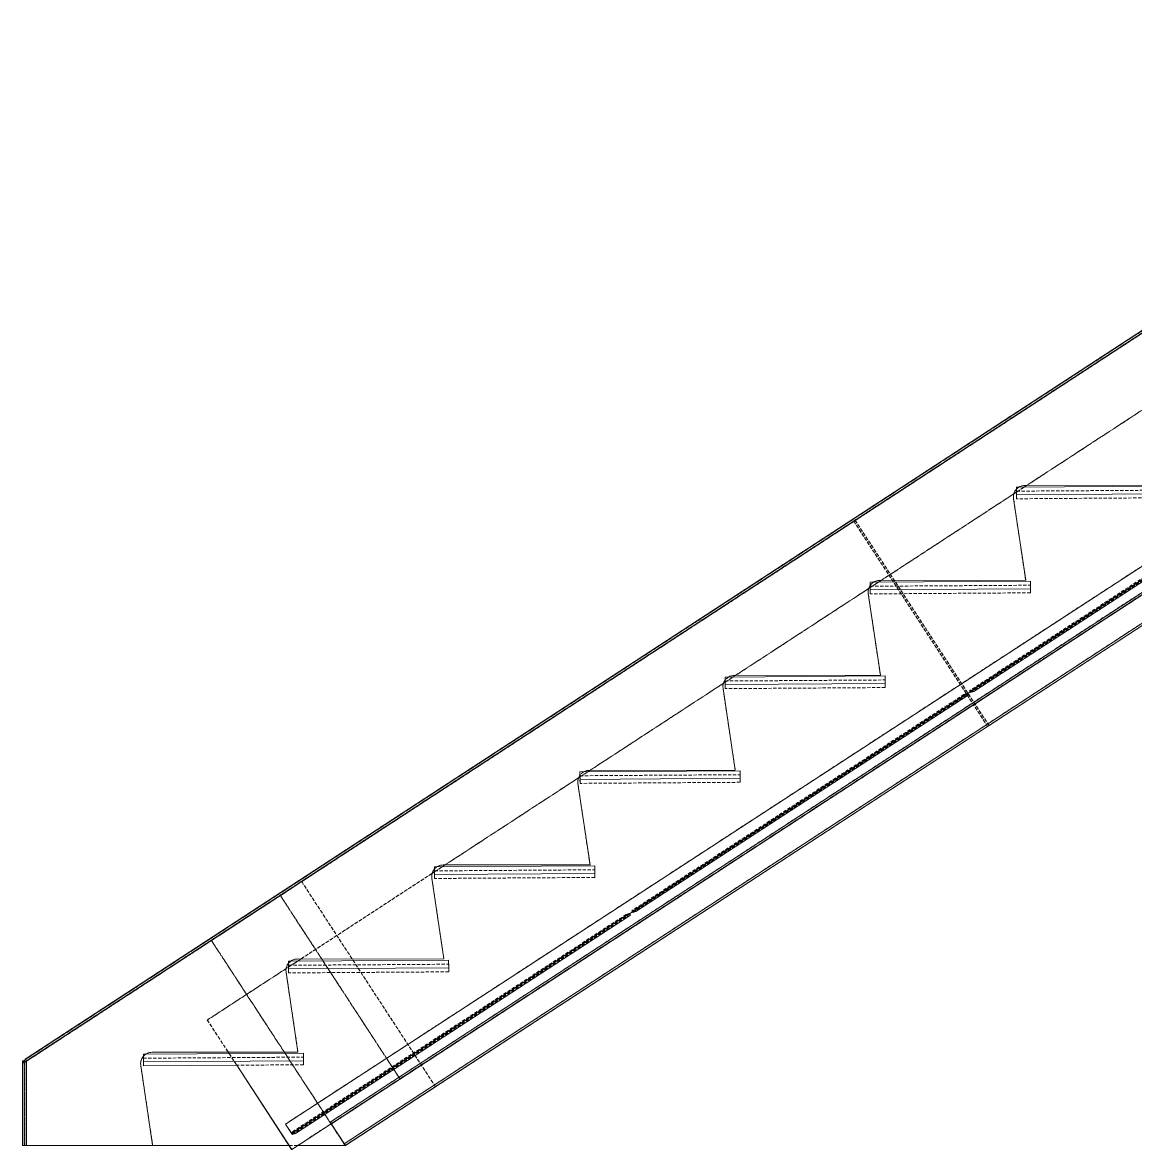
# Model space of a CAD drawing. Header units: inches. Extents: x -301 to 39679, y -468 to 370.
# Drawn here: x 2290.9 to 2375.5, y 215.7 to 301.3 of the extents above; entities that cross this region are included whole.
import ezdxf

# ---------------------------------------------------------------- set-up
doc = ezdxf.new("R2010")
doc.units = ezdxf.units.IN
doc.header["$MEASUREMENT"] = 0
doc.linetypes.add('DASHED2', pattern=[0.375, 0.25, -0.125])

msp = doc.modelspace()

# ---------------------------------------------------------------- linework, layer by layer
at = {"color": 253, "linetype": 'DASHED2', "lineweight": 0, "extrusion": (2.44897e-16, 1, 1.2238e-14)}
for p, q in [((2411.8835, 301.31806), (2290.94863, 222.41582)), ((2291.03469, 222.28391), (2411.96956, 301.18615)), ((2411.81577, 301.29765), (2291.14461, 222.56744)), ((2291.1554, 222.5509), (2411.85467, 301.29941)), ((2411.97175, 301.18774), (2291.23252, 222.41315)), ((2291.23252, 222.43674), (2411.90183, 301.16574)), ((2291.23252, 222.43701), (2411.86444, 301.14162)), ((2411.88351, 301.13), (2310.5275, 235.00172)), ((2310.52803, 235.0021), (2411.88398, 301.13035)), ((2401.71934, 294.49853), (2354.20343, 263.49746)), ((2354.20396, 263.49784), (2401.71986, 294.49891)), ((2413.57394, 284.50297), (2310.9234, 217.64642)), ((2412.83112, 281.88906), (2311.38435, 215.71353)), ((2410.74031, 280.70015), (2314.31299, 217.78752)), ((2410.7427, 280.70189), (2314.31538, 217.78926)), ((2314.3888, 217.67132), (2410.82434, 280.57794)), ((2314.40152, 217.65722), (2410.82637, 280.56824)), ((2319.62428, 221.05896), (2410.83203, 280.56615)), ((2410.83201, 280.56618), (2319.6248, 221.05934)), ((2411.79762, 279.05139), (2315.3703, 216.13876)), ((2367.22516, 266.15166), (2377.2987, 272.72281)), ((2377.29801, 272.7203), (2367.22832, 266.15166)), ((2388.12726, 266.99919), (2362.88359, 250.55793)), ((2362.93569, 250.47793), (2388.37584, 267.04717)), ((2388.37582, 267.04719), (2362.93635, 250.47841)), ((2362.96954, 250.42595), (2388.21321, 266.86722)), ((2356.1668, 258.93809), (2366.25507, 265.51885)), ((2366.25434, 265.51632), (2356.16996, 258.93809)), ((2366.46213, 265.72106), (2378.6263, 265.80145)), ((2366.46257, 265.65421), (2367.03525, 266.02777)), ((2366.46595, 265.14305), (2366.46258, 265.65222)), ((2367.03843, 266.02779), (2366.46259, 265.65216)), ((2366.71266, 266.06338), (2366.71203, 266.06307)), ((2366.22985, 265.14745), (2367.15323, 258.95404)), ((2377.82378, 265.21811), (2366.46595, 265.14305)), ((2366.46595, 265.14305), (2366.46595, 265.14338)), ((2354.09875, 263.42916), (2305.29213, 231.58598)), ((2305.29265, 231.58636), (2354.09927, 263.42954)), ((2354.09875, 263.42916), (2354.09927, 263.42954)), ((2364.2631, 247.85011), (2354.09875, 263.42916)), ((2354.09927, 263.42954), (2364.26362, 247.85049)), ((2354.20343, 263.49746), (2354.20396, 263.49784)), ((2354.20343, 263.49746), (2364.36779, 247.91841)), ((2364.36831, 247.91879), (2354.20396, 263.49784)), ((2355.34559, 258.49454), (2367.50976, 258.57493)), ((2355.3462, 258.4028), (2355.95743, 258.80151)), ((2355.96061, 258.80153), (2355.34622, 258.40075)), ((2355.67302, 258.84984), (2355.67239, 258.84953)), ((2367.50976, 258.57493), (2367.50976, 258.87786)), ((2367.51358, 257.99692), (2367.50976, 258.57493)), ((2345.10843, 251.72452), (2355.21992, 258.32043)), ((2355.21914, 258.31786), (2345.11159, 251.72453)), ((2355.19021, 257.93391), (2356.11358, 251.7405)), ((2355.34941, 257.91653), (2355.34621, 258.40083)), ((2367.51358, 257.99692), (2355.34941, 257.91653)), ((2355.34941, 257.91653), (2355.34941, 257.91697)), ((2367.51358, 257.997), (2367.51358, 257.99692)), ((2356.47515, 251.37842), (2356.47515, 251.68135)), ((2334.05007, 244.51095), (2344.20035, 251.13217)), ((2344.19946, 251.12952), (2334.05323, 244.51096)), ((2344.31098, 251.29803), (2356.47515, 251.37842)), ((2344.3116, 251.20473), (2344.92524, 251.60502)), ((2344.3148, 250.72002), (2344.31161, 251.20278)), ((2344.92842, 251.60504), (2344.31162, 251.20269)), ((2344.64526, 251.63632), (2344.64463, 251.63601)), ((2356.47897, 250.80041), (2356.47515, 251.37842)), ((2362.46462, 250.28506), (2337.22096, 233.84379)), ((2337.27306, 233.7638), (2362.7132, 250.33303)), ((2362.71318, 250.33306), (2337.27372, 233.76427)), ((2337.30691, 233.71181), (2362.55058, 250.15308)), ((2344.16245, 250.72038), (2345.08582, 244.52698)), ((2356.47897, 250.80041), (2344.3148, 250.72002)), ((2344.3148, 250.72002), (2344.3148, 250.72057)), ((2356.47897, 250.8006), (2356.47897, 250.80041)), ((2362.46462, 250.28506), (2362.46544, 250.28528)), ((2362.55058, 250.15308), (2362.46462, 250.28506)), ((2362.55058, 250.15308), (2362.78762, 250.21877)), ((2362.88359, 250.55793), (2362.88441, 250.55816)), ((2362.88359, 250.55793), (2362.93569, 250.47793)), ((2333.29076, 244.10154), (2345.45493, 244.18193)), ((2333.29133, 244.01601), (2333.89294, 244.40845)), ((2333.29458, 243.52353), (2333.29134, 244.01407)), ((2333.89612, 244.40847), (2333.29135, 244.01397)), ((2333.61806, 244.42279), (2333.61743, 244.42249)), ((2345.45493, 244.18193), (2345.45493, 244.48486)), ((2345.45875, 243.60392), (2345.45493, 244.18193)), ((2323.03441, 237.32524), (2333.18267, 243.94514)), ((2333.18165, 243.94241), (2323.03757, 237.32525)), ((2333.13525, 243.50686), (2334.05449, 237.34124)), ((2345.45875, 243.60392), (2333.29458, 243.52353)), ((2333.29458, 243.52353), (2333.29458, 243.52419)), ((2345.45875, 243.60422), (2345.45875, 243.60392)), ((2322.24645, 236.81125), (2322.81626, 237.18294)), ((2322.81945, 237.18296), (2322.24647, 236.8092)), ((2322.51912, 237.23696), (2322.51849, 237.23665)), ((2334.41019, 236.95664), (2334.41019, 237.25956)), ((2312.08118, 230.18026), (2322.06088, 236.69019)), ((2322.06017, 236.68767), (2312.08435, 230.18026)), ((2322.03631, 236.32103), (2322.94948, 230.19604)), ((2322.24602, 236.87625), (2334.41019, 236.95664)), ((2322.24984, 236.29824), (2322.24647, 236.80932)), ((2334.41401, 236.37863), (2322.24984, 236.29824)), ((2322.24984, 236.29824), (2322.24984, 236.29899)), ((2334.41401, 236.37863), (2334.41019, 236.95664)), ((2334.41401, 236.37903), (2334.41401, 236.37863)), ((2312.14787, 236.05891), (2291.09787, 222.32513)), ((2291.23252, 222.41302), (2312.14839, 236.05929)), ((2312.14787, 236.05891), (2312.14839, 236.05929)), ((2322.31222, 220.47985), (2312.14787, 236.05891)), ((2312.14839, 236.05929), (2322.31274, 220.48024)), ((2310.5275, 235.00172), (2310.52803, 235.0021)), ((2310.5275, 235.00172), (2319.62428, 221.05896)), ((2319.6248, 221.05934), (2310.52803, 235.0021)), ((2337.22096, 233.84379), (2337.22178, 233.84402)), ((2337.22096, 233.84379), (2337.27306, 233.7638)), ((2336.80199, 233.57092), (2311.34884, 216.99322)), ((2311.40094, 216.91322), (2337.05057, 233.61889)), ((2337.05055, 233.61892), (2311.4016, 216.91369)), ((2311.43479, 216.86124), (2336.88794, 233.43894)), ((2336.80199, 233.57092), (2336.80281, 233.57115)), ((2336.88794, 233.43894), (2336.80199, 233.57092)), ((2336.88794, 233.43894), (2337.12498, 233.50463)), ((2305.29213, 231.58598), (2305.29265, 231.58636)), ((2305.29213, 231.58598), (2315.45648, 216.00692)), ((2314.37655, 217.66333), (2305.29265, 231.58636)), ((2304.97242, 225.54308), (2310.96543, 229.45244)), ((2310.96504, 229.45012), (2304.98081, 225.5465)), ((2311.15031, 229.70351), (2323.31447, 229.7839)), ((2311.15116, 229.57359), (2311.82151, 230.01087)), ((2311.8247, 230.01089), (2311.15118, 229.57155)), ((2311.15413, 229.1255), (2311.15118, 229.57169)), ((2311.4447, 230.0918), (2311.44407, 230.09149)), ((2323.31447, 229.7839), (2323.31447, 230.08682)), ((2323.31829, 229.20589), (2323.31447, 229.7839)), ((2310.96189, 229.17587), (2311.86591, 223.1123)), ((2323.31829, 229.20589), (2311.15413, 229.1255)), ((2311.15413, 229.1255), (2311.15413, 229.12636)), ((2323.31829, 229.2064), (2323.31829, 229.20589)), ((2304.98081, 225.5465), (2304.97242, 225.54308)), ((2304.97242, 225.54308), (2306.56307, 223.1046)), ((2304.98081, 225.5465), (2306.57368, 223.10462)), ((2300.11774, 222.64527), (2312.28191, 222.72565)), ((2300.40464, 223.00813), (2300.40401, 223.00782)), ((2306.63699, 222.99128), (2307.20919, 222.1141)), ((2306.64757, 222.99135), (2307.21927, 222.11493)), ((2312.28191, 222.72565), (2312.28191, 223.02858)), ((2312.28573, 222.14764), (2312.28191, 222.72565)), ((2291.09788, 222.42846), (2290.94038, 222.42847)), ((2290.94863, 222.41582), (2290.95082, 222.41742)), ((2290.94863, 222.41582), (2291.03469, 222.28391)), ((2290.95082, 222.41742), (2290.97714, 222.43459)), ((2291.03688, 222.28551), (2290.95082, 222.41742)), ((2291.03469, 222.28391), (2291.03688, 222.28551)), ((2291.10802, 222.33193), (2291.03688, 222.28551)), ((2291.09745, 216.0087), (2291.09788, 222.42846)), ((2291.09746, 216.00871), (2291.09787, 222.32513)), ((2291.09787, 222.32513), (2291.09838, 222.32551)), ((2291.09788, 222.42846), (2291.10803, 222.43458)), ((2291.09838, 222.32551), (2291.09797, 216.00902)), ((2291.09838, 222.32551), (2291.10802, 222.3318)), ((2291.10697, 216.01452), (2291.10739, 222.35538)), ((2291.10752, 222.35545), (2291.10709, 216.01452)), ((2291.10803, 222.35568), (2291.10739, 222.35538)), ((2291.10739, 222.35538), (2291.10752, 222.35545)), ((2291.10803, 222.35568), (2291.10752, 222.35545)), ((2291.23252, 222.43701), (2291.23303, 222.43724)), ((2291.23252, 222.43687), (2291.23252, 222.43701)), ((2299.92183, 222.0922), (2300.82584, 216.02863)), ((2312.28573, 222.14764), (2307.21911, 222.11416)), ((2312.28573, 222.14826), (2312.28573, 222.14764)), ((2319.62428, 221.05896), (2319.6248, 221.05934)), ((2311.19256, 216.00754), (2311.83816, 216.0075)), ((2311.83769, 216.00719), (2311.19276, 216.00724)), ((2315.3703, 216.13876), (2315.37083, 216.13914)), ((2315.3703, 216.13876), (2315.45632, 216.00692)), ((2315.457, 216.00731), (2315.37094, 216.13922)), ((2315.45648, 216.00692), (2315.45632, 216.00692))]:
    msp.add_line(p, q, dxfattribs=at)
at = {"color": 0, "linetype": 'Continuous', "lineweight": 0, "extrusion": (2.44897e-16, 1, 1.2238e-14)}
for p, q in [((2291.14697, 222.56915), (2411.81813, 301.29936)), ((2411.86507, 301.14193), (2291.23303, 222.43724)), ((2291.23303, 222.43724), (2411.86507, 301.14193)), ((2310.92407, 217.6469), (2413.5746, 284.50345)), ((2314.3159, 217.78964), (2410.74322, 280.70227)), ((2314.3159, 217.78964), (2410.74322, 280.70227)), ((2410.82928, 280.57036), (2314.40196, 217.65773)), ((2315.38569, 216.14997), (2411.81301, 279.0626)), ((2315.45637, 216.00685), (2411.88369, 278.91948)), ((2315.47122, 216.01768), (2411.89855, 278.93031)), ((2411.89907, 278.93069), (2315.47175, 216.01806)), ((2411.89907, 278.93069), (2315.47175, 216.01806)), ((2364.36779, 247.91841), (2411.88369, 278.91948)), ((2411.88421, 278.91986), (2364.36831, 247.91879)), ((2363.12063, 250.62362), (2388.36429, 267.06489)), ((2388.45025, 266.93291), (2363.20658, 250.49164)), ((2366.46259, 265.65216), (2366.25434, 265.51632)), ((2366.25507, 265.51885), (2366.46257, 265.65421)), ((2378.6263, 266.10437), (2366.46213, 266.02398)), ((2366.46213, 266.02398), (2366.46213, 265.72106)), ((2366.46595, 265.44597), (2366.46213, 266.02398)), ((2366.46258, 265.65222), (2366.46213, 265.72106)), ((2366.46595, 265.44597), (2378.63012, 265.52636)), ((2366.46595, 265.14338), (2366.46595, 265.44597)), ((2367.03525, 266.02777), (2367.22516, 266.15166)), ((2367.22832, 266.15166), (2367.03843, 266.02779)), ((2378.19956, 266.16759), (2367.094, 266.15147)), ((2378.20019, 266.1679), (2367.09463, 266.15177)), ((2366.23048, 265.14775), (2367.15386, 258.95435)), ((2367.50976, 258.87786), (2355.34559, 258.79747)), ((2355.34559, 258.79747), (2355.34559, 258.49454)), ((2355.34941, 258.21946), (2355.34559, 258.79747)), ((2355.95743, 258.80151), (2356.1668, 258.93809)), ((2356.16996, 258.93809), (2355.96061, 258.80153)), ((2367.15323, 258.95404), (2356.05436, 258.93793)), ((2367.15386, 258.95435), (2356.05499, 258.93823)), ((2367.15386, 258.95435), (2367.15323, 258.95404)), ((2367.51358, 258.29985), (2367.50976, 258.87786)), ((2355.19084, 257.93421), (2356.11421, 251.74081)), ((2355.34622, 258.40075), (2355.21914, 258.31786)), ((2355.21992, 258.32043), (2355.3462, 258.4028)), ((2355.34621, 258.40083), (2355.34559, 258.49454)), ((2355.34941, 258.21946), (2367.51358, 258.29985)), ((2355.34941, 257.91697), (2355.34941, 258.21946)), ((2367.51358, 258.29985), (2367.51358, 257.997)), ((2356.47515, 251.68135), (2344.31098, 251.60096)), ((2344.92524, 251.60502), (2345.10843, 251.72452)), ((2345.11159, 251.72453), (2344.92842, 251.60504)), ((2356.11358, 251.7405), (2345.0266, 251.7244)), ((2356.11421, 251.74081), (2345.02723, 251.72471)), ((2356.11421, 251.74081), (2356.11358, 251.7405)), ((2356.47897, 251.10334), (2356.47515, 251.68135)), ((2344.31162, 251.20269), (2344.19946, 251.12952)), ((2344.20035, 251.13217), (2344.3116, 251.20473)), ((2344.31098, 251.60096), (2344.31098, 251.29803)), ((2344.3148, 251.02295), (2344.31098, 251.60096)), ((2344.31161, 251.20278), (2344.31098, 251.29803)), ((2344.3148, 251.02295), (2356.47897, 251.10334)), ((2344.3148, 250.72057), (2344.3148, 251.02295)), ((2356.47897, 251.10334), (2356.47897, 250.8006)), ((2337.45799, 233.90948), (2362.70166, 250.35075)), ((2362.78762, 250.21877), (2337.54395, 233.77751)), ((2344.16308, 250.72069), (2345.08645, 244.52728)), ((2362.46544, 250.28528), (2362.70166, 250.35075)), ((2362.70166, 250.35075), (2362.78762, 250.21877)), ((2362.93635, 250.47841), (2362.71318, 250.33306)), ((2362.7132, 250.33303), (2362.93569, 250.47793)), ((2362.88441, 250.55816), (2363.12063, 250.62362)), ((2362.93569, 250.47793), (2362.96954, 250.42595)), ((2362.96954, 250.42595), (2363.20658, 250.49164)), ((2363.20658, 250.49164), (2363.12063, 250.62362)), ((2315.45648, 216.00692), (2364.2631, 247.85011)), ((2364.26362, 247.85049), (2315.457, 216.00731)), ((2364.2631, 247.85011), (2364.26362, 247.85049)), ((2364.36779, 247.91841), (2364.36831, 247.91879)), ((2333.29135, 244.01397), (2333.18165, 243.94241)), ((2333.18267, 243.94514), (2333.29133, 244.01601)), ((2345.45493, 244.48486), (2333.29076, 244.40447)), ((2333.29076, 244.40447), (2333.29076, 244.10154)), ((2333.29458, 243.82646), (2333.29076, 244.40447)), ((2333.29134, 244.01407), (2333.29076, 244.10154)), ((2333.89294, 244.40845), (2334.05007, 244.51095)), ((2334.05323, 244.51096), (2333.89612, 244.40847)), ((2345.08582, 244.52698), (2333.9994, 244.51088)), ((2345.08645, 244.52728), (2334.00004, 244.51119)), ((2345.08645, 244.52728), (2345.08582, 244.52698)), ((2345.45875, 243.90685), (2345.45493, 244.48486)), ((2333.13588, 243.50717), (2334.05512, 237.34155)), ((2333.29458, 243.82646), (2345.45875, 243.90685)), ((2333.29458, 243.52419), (2333.29458, 243.82646)), ((2345.45875, 243.90685), (2345.45875, 243.60422)), ((2334.41019, 237.25956), (2322.24602, 237.17917)), ((2322.24602, 237.17917), (2322.24602, 236.87625)), ((2322.24984, 236.60116), (2322.24602, 237.17917)), ((2322.81626, 237.18294), (2323.03441, 237.32524)), ((2323.03757, 237.32525), (2322.81945, 237.18296)), ((2334.05449, 237.34124), (2322.90046, 237.32505)), ((2334.05512, 237.34155), (2322.90109, 237.32536)), ((2334.05512, 237.34155), (2334.05449, 237.34124)), ((2334.41401, 236.68155), (2334.41019, 237.25956)), ((2322.03694, 236.32134), (2322.95011, 230.19634)), ((2322.24647, 236.8092), (2322.06017, 236.68767)), ((2322.06088, 236.69019), (2322.24645, 236.81125)), ((2322.24647, 236.80932), (2322.24602, 236.87625)), ((2322.24984, 236.60116), (2334.41401, 236.68155)), ((2322.24984, 236.29899), (2322.24984, 236.60116)), ((2334.41401, 236.68155), (2334.41401, 236.37903)), ((2337.27372, 233.76427), (2337.05055, 233.61892)), ((2337.05057, 233.61889), (2337.27306, 233.7638)), ((2337.22178, 233.84402), (2337.45799, 233.90948)), ((2337.27306, 233.7638), (2337.30691, 233.71181)), ((2337.30691, 233.71181), (2337.54395, 233.77751)), ((2337.54395, 233.77751), (2337.45799, 233.90948)), ((2311.58588, 217.05891), (2337.03903, 233.63661)), ((2337.12498, 233.50463), (2311.67183, 216.92693)), ((2336.80281, 233.57115), (2337.03903, 233.63661)), ((2337.03903, 233.63661), (2337.12498, 233.50463)), ((2311.15118, 229.57155), (2310.96504, 229.45012)), ((2310.96543, 229.45244), (2311.15116, 229.57359)), ((2323.31447, 230.08682), (2311.15031, 230.00644)), ((2311.15031, 230.00644), (2311.15031, 229.70351)), ((2311.15413, 229.42843), (2311.15031, 230.00644)), ((2311.15118, 229.57169), (2311.15031, 229.70351)), ((2311.15413, 229.42843), (2323.31829, 229.50881)), ((2311.15413, 229.12636), (2311.15413, 229.42843)), ((2311.82151, 230.01087), (2312.08118, 230.18026)), ((2312.08435, 230.18026), (2311.8247, 230.01089)), ((2322.94948, 230.19604), (2311.82604, 230.17989)), ((2322.95011, 230.19634), (2311.82667, 230.1802)), ((2322.95011, 230.19634), (2322.94948, 230.19604)), ((2323.31829, 229.50881), (2323.31447, 230.08682)), ((2323.31829, 229.50881), (2323.31829, 229.2064)), ((2310.96252, 229.17618), (2311.86654, 223.11261)), ((2312.28191, 223.02858), (2300.11774, 222.94819)), ((2300.11774, 222.94819), (2300.11774, 222.64527)), ((2300.12156, 222.37018), (2300.11774, 222.94819)), ((2300.12156, 222.06726), (2300.11774, 222.64527)), ((2311.86591, 223.1123), (2300.78598, 223.09621)), ((2311.86654, 223.11261), (2300.78661, 223.09652)), ((2306.56307, 223.1046), (2306.63699, 222.99128)), ((2306.57368, 223.10462), (2306.64757, 222.99135)), ((2311.86654, 223.11261), (2311.86591, 223.1123)), ((2312.28573, 222.45057), (2312.28191, 223.02858)), ((2290.94038, 222.42847), (2290.93995, 216.00872)), ((2290.94038, 222.42847), (2290.95053, 222.43459)), ((2290.9501, 216.01483), (2290.95053, 222.43459)), ((2290.95053, 222.43459), (2291.10803, 222.43458)), ((2290.97714, 222.43459), (2291.1554, 222.5509)), ((2291.1076, 216.01482), (2291.10803, 222.35568)), ((2291.23252, 222.41315), (2291.10802, 222.33193)), ((2291.10802, 222.3318), (2291.23252, 222.41302)), ((2291.10803, 222.43458), (2291.10803, 222.35568)), ((2291.10803, 222.35568), (2291.10803, 222.35568)), ((2291.10803, 222.35568), (2291.10803, 222.35568)), ((2291.14461, 222.56744), (2291.14697, 222.56915)), ((2291.14461, 222.56744), (2291.23067, 222.43553)), ((2291.23303, 222.43724), (2291.14697, 222.56915)), ((2291.23067, 222.43553), (2291.23303, 222.43724)), ((2291.23067, 222.43553), (2291.23252, 222.43674)), ((2291.23209, 216.0147), (2291.23252, 222.43687)), ((2291.23303, 222.43724), (2291.2326, 216.015)), ((2299.92246, 222.0925), (2300.82648, 216.02893)), ((2300.12156, 222.37018), (2312.28573, 222.45057)), ((2300.12156, 222.06726), (2300.12156, 222.37018)), ((2307.21911, 222.11416), (2300.12156, 222.06726)), ((2307.20919, 222.1141), (2311.38435, 215.71353)), ((2307.21927, 222.11493), (2311.39275, 215.71694)), ((2312.28573, 222.45057), (2312.28573, 222.14826)), ((2315.45648, 216.00692), (2322.31222, 220.47985)), ((2322.31274, 220.48024), (2315.45689, 216.00723)), ((2322.31222, 220.47985), (2322.31274, 220.48024)), ((2310.9234, 217.64642), (2310.92407, 217.6469)), ((2310.9234, 217.64642), (2311.40094, 216.91322)), ((2311.4016, 216.91369), (2310.92407, 217.6469)), ((2311.39275, 215.71694), (2314.3888, 217.67132)), ((2314.31299, 217.78752), (2314.3159, 217.78964)), ((2314.31299, 217.78752), (2314.39905, 217.65561)), ((2314.31538, 217.78926), (2314.3159, 217.78964)), ((2314.31538, 217.78926), (2315.47122, 216.01768)), ((2314.40196, 217.65773), (2314.3159, 217.78964)), ((2315.47175, 216.01806), (2314.3159, 217.78964)), ((2315.37094, 216.13922), (2314.37655, 217.66333)), ((2314.39905, 217.65561), (2314.40196, 217.65773)), ((2314.39905, 217.65561), (2314.40152, 217.65722)), ((2311.34884, 216.99322), (2311.58588, 217.05891)), ((2311.34884, 216.99322), (2311.43479, 216.86124)), ((2311.40094, 216.91322), (2311.4016, 216.91369)), ((2311.43479, 216.86124), (2311.67183, 216.92693)), ((2311.67183, 216.92693), (2311.58588, 217.05891)), ((2290.93995, 216.00872), (2290.9501, 216.01483)), ((2290.93995, 216.00872), (2291.09745, 216.0087)), ((2291.1076, 216.01482), (2290.9501, 216.01483)), ((2291.09745, 216.0087), (2291.1076, 216.01482)), ((2291.09746, 216.00871), (2291.09797, 216.00902)), ((2311.19276, 216.00724), (2291.09746, 216.00871)), ((2291.09797, 216.00902), (2311.19256, 216.00754)), ((2291.1076, 216.01482), (2291.10697, 216.01452)), ((2291.10709, 216.01452), (2291.10697, 216.01452)), ((2291.10709, 216.01452), (2291.1076, 216.01482)), ((2300.82584, 216.02863), (2291.23209, 216.0147)), ((2291.2326, 216.015), (2291.23209, 216.0147)), ((2300.82648, 216.02893), (2291.2326, 216.015)), ((2300.82648, 216.02893), (2300.82584, 216.02863)), ((2315.45632, 216.00692), (2311.83769, 216.00719)), ((2311.83816, 216.0075), (2315.45689, 216.00723)), ((2315.37083, 216.13914), (2315.38569, 216.14997)), ((2315.47175, 216.01806), (2315.38569, 216.14997)), ((2315.45632, 216.00692), (2315.45637, 216.00685)), ((2315.45637, 216.00685), (2315.47175, 216.01806)), ((2315.45648, 216.00692), (2315.457, 216.00731)), ((2315.45689, 216.00723), (2315.45648, 216.00692)), ((2315.47122, 216.01768), (2315.47175, 216.01806)), ((2311.38435, 215.71353), (2311.39275, 215.71694))]:
    msp.add_line(p, q, dxfattribs=at)
at = {"color": 253, "linetype": 'DASHED2', "lineweight": 0}
for centre, major_axis, start_param, end_param in [((2367.09528, 265.27647), (-0.38293, 0.78676), 0.00000001, 1.26582311), ((2367.09591, 265.27678), (-0.38325, 0.7866), 0.09126613, 0.35667916), ((2356.05564, 258.06293), (-0.38293, 0.78676), 0.00000001, 1.26582311), ((2356.05627, 258.06324), (-0.38325, 0.7866), 0.11845344, 0.49454523), ((2345.02788, 250.84941), (-0.38293, 0.78676), 0.00000001, 1.26582311), ((2345.02851, 250.84971), (-0.38325, 0.7866), 0.08093414, 0.50809575), ((2334.00068, 243.63588), (-0.38293, 0.78676), 0.00000001, 1.26582311), ((2334.00131, 243.63619), (-0.38325, 0.7866), 0.04099794, 0.4943037), ((2322.90173, 236.45005), (-0.38293, 0.78676), 0.00000001, 1.26582311), ((2322.90237, 236.45036), (-0.38325, 0.7866), 0.1306623, 0.3948547), ((2311.82732, 229.30489), (-0.38293, 0.78676), 0.00000001, 1.26582311), ((2311.82795, 229.3052), (-0.38325, 0.7866), 0.18580255, 0.43248465), ((2300.78725, 222.22122), (-0.38293, 0.78676), 0.00000001, 1.26582311), ((2300.78789, 222.22152), (-0.38325, 0.7866), 0.13494982, 0.41904739)]:
    msp.add_ellipse(centre, major_axis=major_axis, ratio=0.99999006, start_param=start_param, end_param=end_param, dxfattribs=at)
at = {"color": 0, "linetype": 'Continuous', "lineweight": 0}
for centre, major_axis, start_param, end_param in [((2367.09591, 265.27678), (-0.38325, 0.7866), 0.35667916, 1.26542179), ((2367.09591, 265.27678), (-0.38325, 0.7866), -0.45191582, 0.09126613), ((2367.09528, 265.27647), (-0.38325, 0.7866), -0.45191582, -0.00040131), ((2356.05627, 258.06324), (0.38325, -0.7866), -2.64704742, -1.87617086), ((2356.05627, 258.06324), (-0.38325, 0.7866), -0.45191582, 0.11845344), ((2356.05564, 258.06293), (-0.38325, 0.7866), -0.45191582, -0.00040131), ((2345.02851, 250.84971), (-0.38325, 0.7866), -0.45191582, 0.08093414), ((2345.02788, 250.84941), (-0.38325, 0.7866), -0.45191582, -0.00040131), ((2345.02851, 250.84971), (0.38325, -0.7866), -2.6334969, -1.87617086), ((2334.00131, 243.63619), (0.38325, -0.7866), -2.64728896, -1.87617086), ((2334.00131, 243.63619), (-0.38325, 0.7866), -0.45191582, 0.04099794), ((2334.00068, 243.63588), (-0.38325, 0.7866), -0.45191582, -0.00040131), ((2322.90237, 236.45036), (-0.38325, 0.7866), -0.45191582, 0.1306623), ((2322.90173, 236.45005), (-0.38325, 0.7866), -0.45191582, -0.00040131), ((2322.90237, 236.45036), (0.38325, -0.7866), -2.74673796, -1.87617086), ((2311.82795, 229.3052), (0.38325, -0.7866), -2.709108, -1.87617086), ((2311.82795, 229.3052), (-0.38325, 0.7866), -0.45191582, 0.18580255), ((2311.82732, 229.30489), (-0.38325, 0.7866), -0.45191582, -0.00040131), ((2300.78789, 222.22152), (0.38325, -0.7866), -2.72254527, -1.87617086), ((2300.78789, 222.22152), (-0.38325, 0.7866), -0.45191582, 0.13494982), ((2300.78725, 222.22122), (-0.38325, 0.7866), -0.45191582, -0.00040131)]:
    msp.add_ellipse(centre, major_axis=major_axis, ratio=0.99999006, start_param=start_param, end_param=end_param, dxfattribs=at)

doc.saveas('drawing.dxf')
